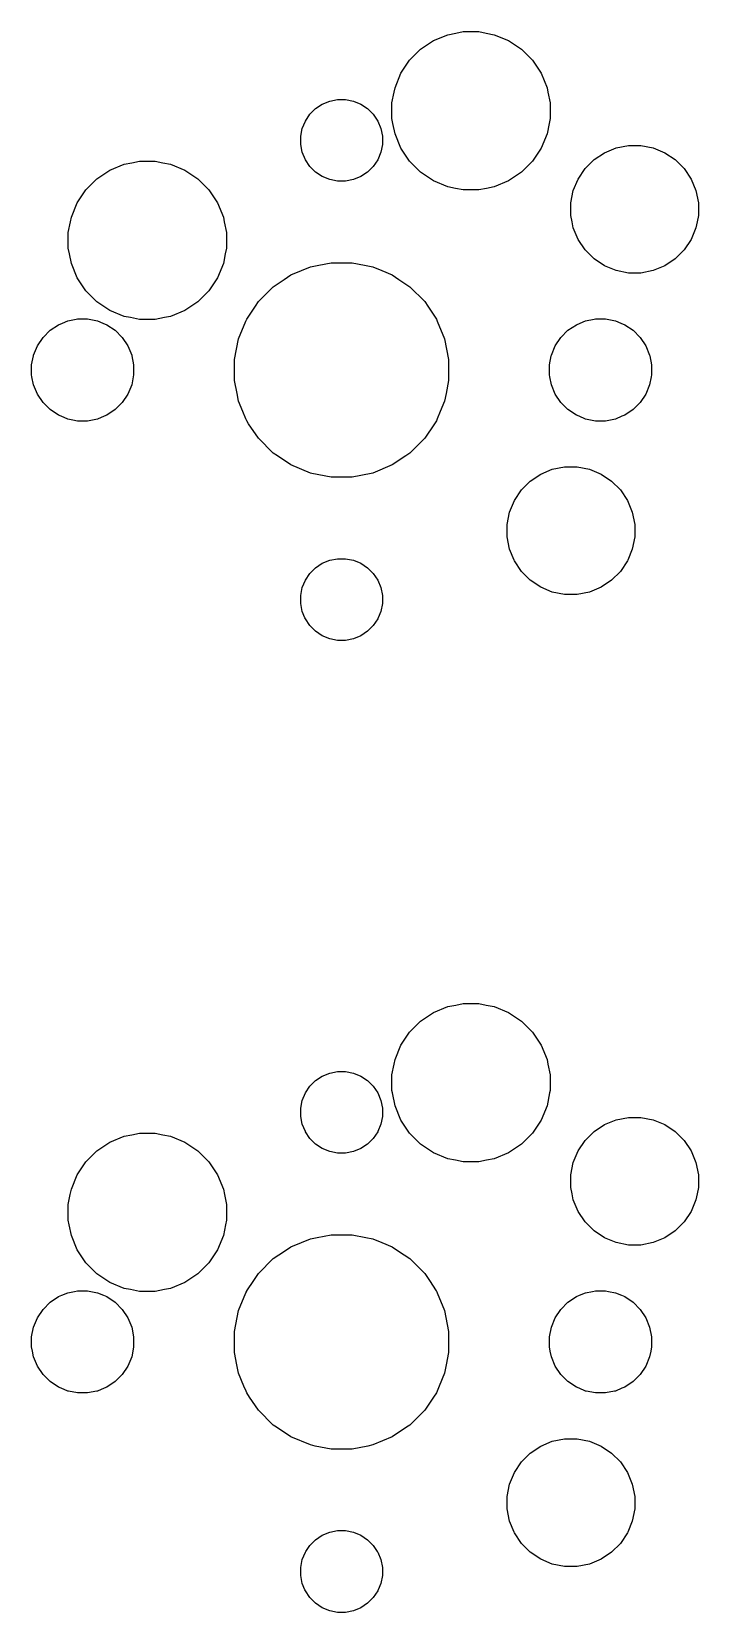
# Model space of a CAD drawing. Extents: x 70 to 347, y -163 to -55.
# Drawn here: x 173.78 to 186.86, y -133.65 to -102.67 of the extents above; entities that cross this region are included whole.
import ezdxf

# ---------------------------------------------------------------- set-up
doc = ezdxf.new("R2010")
doc.units = 0
doc.layers.add('BLACK', color=7, linetype='CONTINUOUS')

msp = doc.modelspace()

# ---------------------------------------------------------------- linework, layer by layer
at = {"layer": 'BLACK', "linetype": 'CONTINUOUS'}
for p, q in [((181.409, -103.011), (181.663, -102.842)), ((181.663, -102.842), (181.945, -102.725)), ((181.945, -102.725), (182.099, -102.694)), ((182.099, -102.694), (182.245, -102.665)), ((182.245, -102.665), (182.55, -102.665)), ((182.55, -102.665), (182.696, -102.694)), ((182.696, -102.694), (182.85, -102.725)), ((182.85, -102.725), (183.132, -102.842)), ((183.132, -102.842), (183.386, -103.011)), ((181.193, -103.227), (181.409, -103.011)), ((183.386, -103.011), (183.602, -103.227)), ((181.023, -103.482), (181.193, -103.227)), ((183.602, -103.227), (183.772, -103.482)), ((180.888, -103.854), (180.906, -103.764)), ((180.906, -103.764), (181.023, -103.482)), ((183.772, -103.482), (183.889, -103.764)), ((183.889, -103.764), (183.907, -103.854)), ((179.347, -104.174), (179.478, -104.086)), ((179.478, -104.086), (179.624, -104.026)), ((179.478, -104.086), (179.478, -104.086)), ((179.624, -104.026), (179.779, -103.995)), ((179.779, -103.995), (179.936, -103.995)), ((179.936, -103.995), (180.091, -104.026)), ((180.091, -104.026), (180.237, -104.086)), ((180.237, -104.086), (180.237, -104.086)), ((180.237, -104.086), (180.368, -104.174)), ((180.846, -104.063), (180.888, -103.854)), ((180.846, -104.369), (180.846, -104.063)), ((183.907, -103.854), (183.948, -104.063)), ((183.948, -104.063), (183.948, -104.369)), ((179.148, -104.417), (179.235, -104.286)), ((179.235, -104.286), (179.347, -104.174)), ((180.368, -104.174), (180.48, -104.286)), ((180.48, -104.286), (180.567, -104.417)), ((180.866, -104.468), (180.846, -104.369)), ((183.948, -104.369), (183.929, -104.468)), ((179.056, -104.717), (179.087, -104.563)), ((179.056, -104.875), (179.056, -104.717)), ((179.087, -104.563), (179.148, -104.417)), ((179.148, -104.417), (179.148, -104.417)), ((180.567, -104.417), (180.567, -104.417)), ((180.567, -104.417), (180.628, -104.563)), ((180.628, -104.563), (180.658, -104.717)), ((180.658, -104.717), (180.658, -104.875)), ((180.906, -104.669), (180.866, -104.468)), ((181.023, -104.951), (180.906, -104.669)), ((183.889, -104.669), (183.772, -104.951)), ((183.929, -104.468), (183.889, -104.669)), ((179.087, -105.03), (179.056, -104.875)), ((180.658, -104.875), (180.628, -105.03)), ((181.193, -105.205), (181.023, -104.951)), ((183.772, -104.951), (183.602, -105.205)), ((185.015, -105.038), (185.242, -104.943)), ((185.242, -104.943), (185.484, -104.895)), ((185.484, -104.895), (185.731, -104.895)), ((185.731, -104.895), (185.972, -104.943)), ((185.972, -104.943), (186.2, -105.038)), ((175.313, -105.382), (175.595, -105.265)), ((175.595, -105.265), (175.745, -105.235)), ((175.745, -105.235), (175.895, -105.205)), ((175.895, -105.205), (176.2, -105.205)), ((176.2, -105.205), (176.35, -105.235)), ((176.35, -105.235), (176.5, -105.265)), ((176.5, -105.265), (176.782, -105.382)), ((179.148, -105.176), (179.087, -105.03)), ((179.235, -105.307), (179.148, -105.176)), ((179.148, -105.176), (179.148, -105.176)), ((179.347, -105.418), (179.235, -105.307)), ((180.48, -105.307), (180.368, -105.418)), ((180.567, -105.176), (180.48, -105.307)), ((180.628, -105.03), (180.567, -105.176)), ((180.567, -105.176), (180.567, -105.176)), ((181.409, -105.421), (181.193, -105.205)), ((183.602, -105.205), (183.386, -105.421)), ((184.636, -105.349), (184.81, -105.174)), ((184.81, -105.174), (185.015, -105.038)), ((185.015, -105.038), (185.015, -105.038)), ((186.2, -105.038), (186.2, -105.038)), ((186.2, -105.038), (186.405, -105.174)), ((186.405, -105.174), (186.579, -105.349)), ((174.843, -105.767), (175.059, -105.551)), ((175.059, -105.551), (175.313, -105.382)), ((176.782, -105.382), (177.036, -105.551)), ((177.036, -105.551), (177.252, -105.767)), ((179.478, -105.506), (179.347, -105.418)), ((179.624, -105.566), (179.478, -105.506)), ((179.478, -105.506), (179.478, -105.506)), ((179.478, -105.506), (179.478, -105.506)), ((179.779, -105.597), (179.624, -105.566)), ((179.936, -105.597), (179.779, -105.597)), ((180.091, -105.566), (179.936, -105.597)), ((180.237, -105.506), (180.091, -105.566)), ((180.368, -105.418), (180.237, -105.506)), ((180.237, -105.506), (180.237, -105.506)), ((180.237, -105.506), (180.237, -105.506)), ((181.663, -105.591), (181.409, -105.421)), ((181.945, -105.708), (181.663, -105.591)), ((183.132, -105.591), (182.85, -105.708)), ((183.386, -105.421), (183.132, -105.591)), ((184.404, -105.781), (184.499, -105.554)), ((184.499, -105.554), (184.636, -105.349)), ((184.499, -105.554), (184.499, -105.554)), ((186.579, -105.349), (186.716, -105.554)), ((186.716, -105.554), (186.716, -105.554)), ((186.716, -105.554), (186.81, -105.781)), ((174.673, -106.022), (174.843, -105.767)), ((177.252, -105.767), (177.422, -106.022)), ((182.095, -105.737), (181.945, -105.708)), ((182.245, -105.767), (182.095, -105.737)), ((182.55, -105.767), (182.245, -105.767)), ((182.7, -105.737), (182.55, -105.767)), ((182.85, -105.708), (182.7, -105.737)), ((184.356, -106.023), (184.404, -105.781)), ((186.81, -105.781), (186.858, -106.023)), ((174.556, -106.304), (174.673, -106.022)), ((177.422, -106.022), (177.539, -106.304)), ((184.356, -106.269), (184.356, -106.023)), ((186.858, -106.023), (186.858, -106.269)), ((174.496, -106.603), (174.538, -106.394)), ((174.538, -106.394), (174.556, -106.304)), ((177.539, -106.304), (177.557, -106.394)), ((177.557, -106.394), (177.598, -106.603)), ((184.381, -106.394), (184.356, -106.269)), ((184.404, -106.511), (184.381, -106.394)), ((184.499, -106.739), (184.404, -106.511)), ((186.81, -106.511), (186.716, -106.739)), ((186.834, -106.394), (186.81, -106.511)), ((186.858, -106.269), (186.834, -106.394)), ((174.496, -106.909), (174.496, -106.603)), ((177.598, -106.603), (177.598, -106.909)), ((184.636, -106.944), (184.499, -106.739)), ((186.716, -106.739), (186.579, -106.944)), ((174.519, -107.023), (174.496, -106.909)), ((174.556, -107.209), (174.519, -107.023)), ((177.576, -107.023), (177.539, -107.209)), ((177.598, -106.909), (177.576, -107.023)), ((179.41, -107.243), (179.65, -107.195)), ((179.65, -107.195), (180.064, -107.195)), ((180.064, -107.195), (180.305, -107.243)), ((184.81, -107.118), (184.636, -106.944)), ((185.015, -107.255), (184.81, -107.118)), ((186.405, -107.118), (186.2, -107.255)), ((186.579, -106.944), (186.405, -107.118)), ((174.673, -107.491), (174.556, -107.209)), ((174.843, -107.745), (174.673, -107.491)), ((177.422, -107.491), (177.252, -107.745)), ((177.539, -107.209), (177.422, -107.491)), ((178.73, -107.522), (178.862, -107.434)), ((178.862, -107.434), (179.068, -107.349)), ((178.862, -107.434), (178.862, -107.434)), ((179.068, -107.349), (179.245, -107.276)), ((179.245, -107.276), (179.41, -107.243)), ((180.305, -107.243), (180.47, -107.276)), ((180.47, -107.276), (180.647, -107.349)), ((180.647, -107.349), (180.853, -107.434)), ((180.853, -107.434), (180.853, -107.434)), ((180.853, -107.434), (180.984, -107.522)), ((185.242, -107.349), (185.015, -107.255)), ((185.015, -107.255), (185.015, -107.255)), ((185.015, -107.255), (185.015, -107.255)), ((185.484, -107.397), (185.242, -107.349)), ((185.731, -107.397), (185.484, -107.397)), ((185.972, -107.349), (185.731, -107.397)), ((186.2, -107.255), (185.972, -107.349)), ((186.2, -107.255), (186.2, -107.255)), ((186.2, -107.255), (186.2, -107.255)), ((175.059, -107.961), (174.843, -107.745)), ((177.252, -107.745), (177.036, -107.961)), ((178.225, -107.957), (178.518, -107.664)), ((178.518, -107.664), (178.73, -107.522)), ((180.984, -107.522), (181.197, -107.664)), ((181.197, -107.664), (181.489, -107.957)), ((175.313, -108.131), (175.059, -107.961)), ((177.036, -107.961), (176.782, -108.131)), ((177.996, -108.301), (178.167, -108.044)), ((178.167, -108.044), (178.225, -107.957)), ((181.489, -107.957), (181.547, -108.044)), ((181.547, -108.044), (181.719, -108.301)), ((174.139, -108.519), (174.303, -108.409)), ((174.303, -108.409), (174.38, -108.377)), ((174.303, -108.409), (174.303, -108.409)), ((174.38, -108.377), (174.485, -108.334)), ((174.485, -108.334), (174.65, -108.301)), ((174.65, -108.301), (174.679, -108.295)), ((174.679, -108.295), (174.876, -108.295)), ((174.876, -108.295), (174.905, -108.301)), ((174.905, -108.301), (175.069, -108.334)), ((175.069, -108.334), (175.175, -108.377)), ((175.175, -108.377), (175.252, -108.409)), ((175.252, -108.409), (175.252, -108.409)), ((175.252, -108.409), (175.415, -108.519)), ((175.595, -108.248), (175.313, -108.131)), ((175.714, -108.271), (175.595, -108.248)), ((175.895, -108.307), (175.714, -108.271)), ((176.2, -108.307), (175.895, -108.307)), ((176.381, -108.271), (176.2, -108.307)), ((176.5, -108.248), (176.381, -108.271)), ((176.782, -108.131), (176.5, -108.248)), ((177.837, -108.683), (177.98, -108.338)), ((177.98, -108.338), (177.996, -108.301)), ((177.996, -108.301), (177.996, -108.301)), ((181.719, -108.301), (181.719, -108.301)), ((181.719, -108.301), (181.735, -108.338)), ((181.735, -108.338), (181.878, -108.683)), ((184.299, -108.519), (184.463, -108.409)), ((184.463, -108.409), (184.54, -108.377)), ((184.463, -108.409), (184.463, -108.409)), ((184.54, -108.377), (184.645, -108.334)), ((184.645, -108.334), (184.81, -108.301)), ((184.81, -108.301), (184.839, -108.295)), ((184.839, -108.295), (185.036, -108.295)), ((185.036, -108.295), (185.065, -108.301)), ((185.065, -108.301), (185.229, -108.334)), ((185.229, -108.334), (185.335, -108.377)), ((185.335, -108.377), (185.412, -108.409)), ((185.412, -108.409), (185.412, -108.409)), ((185.412, -108.409), (185.575, -108.519)), ((173.89, -108.822), (174, -108.658)), ((174, -108.658), (174.139, -108.519)), ((175.415, -108.519), (175.555, -108.658)), ((175.555, -108.658), (175.664, -108.822)), ((177.756, -109.089), (177.837, -108.683)), ((177.837, -108.683), (177.837, -108.683)), ((181.878, -108.683), (181.878, -108.683)), ((181.878, -108.683), (181.958, -109.089)), ((184.05, -108.822), (184.16, -108.658)), ((184.16, -108.658), (184.299, -108.519)), ((185.575, -108.519), (185.715, -108.658)), ((185.715, -108.658), (185.824, -108.822)), ((173.776, -109.198), (173.812, -109.019)), ((173.812, -109.019), (173.815, -109.004)), ((173.815, -109.004), (173.89, -108.822)), ((175.664, -108.822), (175.74, -109.004)), ((175.74, -109.004), (175.743, -109.019)), ((175.743, -109.019), (175.778, -109.198)), ((183.936, -109.198), (183.972, -109.019)), ((183.972, -109.019), (183.975, -109.004)), ((183.975, -109.004), (184.05, -108.822)), ((185.824, -108.822), (185.9, -109.004)), ((185.9, -109.004), (185.903, -109.019)), ((185.903, -109.019), (185.938, -109.198)), ((173.776, -109.395), (173.776, -109.198)), ((175.778, -109.198), (175.778, -109.395)), ((177.756, -109.503), (177.756, -109.089)), ((181.958, -109.089), (181.958, -109.503)), ((183.936, -109.395), (183.936, -109.198)), ((185.938, -109.198), (185.938, -109.395)), ((173.784, -109.434), (173.776, -109.395)), ((173.815, -109.588), (173.784, -109.434)), ((173.89, -109.77), (173.815, -109.588)), ((175.74, -109.588), (175.664, -109.77)), ((175.771, -109.434), (175.74, -109.588)), ((175.778, -109.395), (175.771, -109.434)), ((177.807, -109.755), (177.756, -109.503)), ((181.958, -109.503), (181.908, -109.755)), ((183.944, -109.434), (183.936, -109.395)), ((183.975, -109.588), (183.944, -109.434)), ((184.05, -109.77), (183.975, -109.588)), ((185.9, -109.588), (185.824, -109.77)), ((185.931, -109.434), (185.9, -109.588)), ((185.938, -109.395), (185.931, -109.434)), ((174, -109.934), (173.89, -109.77)), ((174.139, -110.074), (174, -109.934)), ((175.555, -109.934), (175.415, -110.074)), ((175.664, -109.77), (175.555, -109.934)), ((177.837, -109.909), (177.807, -109.755)), ((177.921, -110.111), (177.837, -109.909)), ((181.878, -109.909), (181.794, -110.111)), ((181.908, -109.755), (181.878, -109.909)), ((184.16, -109.934), (184.05, -109.77)), ((184.299, -110.074), (184.16, -109.934)), ((185.715, -109.934), (185.575, -110.074)), ((185.824, -109.77), (185.715, -109.934)), ((174.303, -110.183), (174.139, -110.074)), ((174.357, -110.205), (174.303, -110.183)), ((174.303, -110.183), (174.303, -110.183)), ((174.303, -110.183), (174.303, -110.183)), ((174.485, -110.259), (174.357, -110.205)), ((174.582, -110.278), (174.485, -110.259)), ((174.679, -110.297), (174.582, -110.278)), ((174.973, -110.278), (174.876, -110.297)), ((175.069, -110.259), (174.973, -110.278)), ((175.198, -110.205), (175.069, -110.259)), ((175.252, -110.183), (175.198, -110.205)), ((175.415, -110.074), (175.252, -110.183)), ((175.252, -110.183), (175.252, -110.183)), ((175.252, -110.183), (175.252, -110.183)), ((177.979, -110.251), (177.921, -110.111)), ((177.996, -110.291), (177.979, -110.251)), ((178.034, -110.349), (177.996, -110.291)), ((181.719, -110.291), (181.681, -110.349)), ((181.736, -110.251), (181.719, -110.291)), ((181.794, -110.111), (181.736, -110.251)), ((184.463, -110.183), (184.299, -110.074)), ((184.517, -110.205), (184.463, -110.183)), ((184.463, -110.183), (184.463, -110.183)), ((184.463, -110.183), (184.463, -110.183)), ((184.645, -110.259), (184.517, -110.205)), ((184.742, -110.278), (184.645, -110.259)), ((184.839, -110.297), (184.742, -110.278)), ((185.133, -110.278), (185.036, -110.297)), ((185.229, -110.259), (185.133, -110.278)), ((185.358, -110.205), (185.229, -110.259)), ((185.412, -110.183), (185.358, -110.205)), ((185.575, -110.074), (185.412, -110.183)), ((185.412, -110.183), (185.412, -110.183)), ((185.412, -110.183), (185.412, -110.183)), ((174.876, -110.297), (174.679, -110.297)), ((178.225, -110.636), (178.034, -110.349)), ((181.681, -110.349), (181.489, -110.636)), ((185.036, -110.297), (184.839, -110.297)), ((178.518, -110.928), (178.225, -110.636)), ((181.489, -110.636), (181.197, -110.928)), ((178.598, -110.981), (178.518, -110.928)), ((178.862, -111.158), (178.598, -110.981)), ((179.245, -111.316), (178.862, -111.158)), ((180.853, -111.158), (180.47, -111.316)), ((181.117, -110.981), (180.853, -111.158)), ((181.197, -110.928), (181.117, -110.981)), ((183.992, -111.243), (184.234, -111.195)), ((184.234, -111.195), (184.481, -111.195)), ((184.481, -111.195), (184.722, -111.243)), ((179.275, -111.323), (179.245, -111.316)), ((179.65, -111.397), (179.275, -111.323)), ((180.064, -111.397), (179.65, -111.397)), ((180.44, -111.323), (180.064, -111.397)), ((180.47, -111.316), (180.44, -111.323)), ((183.386, -111.649), (183.56, -111.474)), ((183.56, -111.474), (183.765, -111.338)), ((183.765, -111.338), (183.992, -111.243)), ((183.765, -111.338), (183.765, -111.338)), ((184.722, -111.243), (184.95, -111.338)), ((184.95, -111.338), (184.95, -111.338)), ((184.95, -111.338), (185.155, -111.474)), ((185.155, -111.474), (185.329, -111.649)), ((183.249, -111.854), (183.386, -111.649)), ((185.329, -111.649), (185.466, -111.854)), ((183.106, -112.323), (183.154, -112.081)), ((183.154, -112.081), (183.249, -111.854)), ((183.249, -111.854), (183.249, -111.854)), ((185.466, -111.854), (185.466, -111.854)), ((185.466, -111.854), (185.56, -112.081)), ((185.56, -112.081), (185.608, -112.323)), ((183.106, -112.569), (183.106, -112.323)), ((185.608, -112.323), (185.608, -112.569)), ((183.154, -112.811), (183.106, -112.569)), ((185.608, -112.569), (185.56, -112.811)), ((179.478, -113.086), (179.624, -113.026)), ((179.624, -113.026), (179.779, -112.995)), ((179.779, -112.995), (179.936, -112.995)), ((179.936, -112.995), (180.091, -113.026)), ((180.091, -113.026), (180.237, -113.086)), ((183.243, -113.026), (183.154, -112.811)), ((183.249, -113.039), (183.243, -113.026)), ((183.386, -113.244), (183.249, -113.039)), ((185.466, -113.039), (185.329, -113.244)), ((185.471, -113.026), (185.466, -113.039)), ((185.56, -112.811), (185.471, -113.026)), ((179.148, -113.417), (179.235, -113.286)), ((179.235, -113.286), (179.347, -113.174)), ((179.347, -113.174), (179.478, -113.086)), ((179.478, -113.086), (179.478, -113.086)), ((180.237, -113.086), (180.237, -113.086)), ((180.237, -113.086), (180.368, -113.174)), ((180.368, -113.174), (180.48, -113.286)), ((180.48, -113.286), (180.567, -113.417)), ((183.56, -113.418), (183.386, -113.244)), ((185.329, -113.244), (185.155, -113.418)), ((179.056, -113.717), (179.087, -113.563)), ((179.087, -113.563), (179.148, -113.417)), ((179.148, -113.417), (179.148, -113.417)), ((180.567, -113.417), (180.567, -113.417)), ((180.567, -113.417), (180.628, -113.563)), ((180.628, -113.563), (180.658, -113.717)), ((183.765, -113.555), (183.56, -113.418)), ((183.992, -113.649), (183.765, -113.555)), ((183.765, -113.555), (183.765, -113.555)), ((183.765, -113.555), (183.765, -113.555)), ((184.234, -113.697), (183.992, -113.649)), ((184.481, -113.697), (184.234, -113.697)), ((184.722, -113.649), (184.481, -113.697)), ((184.95, -113.555), (184.722, -113.649)), ((185.155, -113.418), (184.95, -113.555)), ((184.95, -113.555), (184.95, -113.555)), ((184.95, -113.555), (184.95, -113.555)), ((179.056, -113.875), (179.056, -113.717)), ((179.087, -114.03), (179.056, -113.875)), ((180.658, -113.875), (180.628, -114.03)), ((180.658, -113.717), (180.658, -113.875)), ((179.139, -114.155), (179.087, -114.03)), ((179.148, -114.176), (179.139, -114.155)), ((179.235, -114.307), (179.148, -114.176)), ((179.347, -114.418), (179.235, -114.307)), ((180.48, -114.307), (180.368, -114.418)), ((180.567, -114.176), (180.48, -114.307)), ((180.576, -114.155), (180.567, -114.176)), ((180.628, -114.03), (180.576, -114.155)), ((179.478, -114.506), (179.347, -114.418)), ((179.624, -114.566), (179.478, -114.506)), ((179.478, -114.506), (179.478, -114.506)), ((179.478, -114.506), (179.478, -114.506)), ((179.779, -114.597), (179.624, -114.566)), ((179.936, -114.597), (179.779, -114.597)), ((180.091, -114.566), (179.936, -114.597)), ((180.237, -114.506), (180.091, -114.566)), ((180.368, -114.418), (180.237, -114.506)), ((180.237, -114.506), (180.237, -114.506)), ((180.237, -114.506), (180.237, -114.506)), ((181.945, -121.775), (182.099, -121.744)), ((182.099, -121.744), (182.245, -121.715)), ((182.245, -121.715), (182.55, -121.715)), ((182.55, -121.715), (182.696, -121.744)), ((182.696, -121.744), (182.85, -121.775)), ((181.193, -122.277), (181.409, -122.061)), ((181.409, -122.061), (181.663, -121.892)), ((181.663, -121.892), (181.945, -121.775)), ((182.85, -121.775), (183.132, -121.892)), ((183.132, -121.892), (183.386, -122.061)), ((183.386, -122.061), (183.602, -122.277)), ((181.023, -122.532), (181.193, -122.277)), ((183.602, -122.277), (183.772, -122.532)), ((180.906, -122.814), (181.023, -122.532)), ((183.772, -122.532), (183.889, -122.814)), ((180.846, -123.113), (180.888, -122.904)), ((180.888, -122.904), (180.906, -122.814)), ((183.889, -122.814), (183.907, -122.904)), ((183.907, -122.904), (183.948, -123.113)), ((179.235, -123.336), (179.347, -123.224)), ((179.347, -123.224), (179.478, -123.136)), ((179.478, -123.136), (179.624, -123.076)), ((179.478, -123.136), (179.478, -123.136)), ((179.624, -123.076), (179.779, -123.045)), ((179.779, -123.045), (179.936, -123.045)), ((179.936, -123.045), (180.091, -123.076)), ((180.091, -123.076), (180.237, -123.136)), ((180.237, -123.136), (180.237, -123.136)), ((180.237, -123.136), (180.368, -123.224)), ((180.368, -123.224), (180.48, -123.336)), ((180.846, -123.419), (180.846, -123.113)), ((183.948, -123.113), (183.948, -123.419)), ((179.056, -123.767), (179.087, -123.613)), ((179.087, -123.613), (179.148, -123.467)), ((179.148, -123.467), (179.235, -123.336)), ((179.148, -123.467), (179.148, -123.467)), ((180.48, -123.336), (180.567, -123.467)), ((180.567, -123.467), (180.567, -123.467)), ((180.567, -123.467), (180.628, -123.613)), ((180.628, -123.613), (180.658, -123.767)), ((180.856, -123.467), (180.846, -123.419)), ((180.906, -123.719), (180.856, -123.467)), ((183.939, -123.467), (183.889, -123.719)), ((183.948, -123.419), (183.939, -123.467)), ((179.056, -123.925), (179.056, -123.767)), ((179.087, -124.08), (179.056, -123.925)), ((180.658, -123.925), (180.628, -124.08)), ((180.658, -123.767), (180.658, -123.925)), ((181.023, -124.001), (180.906, -123.719)), ((183.889, -123.719), (183.772, -124.001)), ((179.147, -124.224), (179.087, -124.08)), ((179.148, -124.226), (179.147, -124.224)), ((179.235, -124.357), (179.148, -124.226)), ((180.567, -124.226), (180.48, -124.357)), ((180.568, -124.224), (180.567, -124.226)), ((180.628, -124.08), (180.568, -124.224)), ((181.193, -124.255), (181.023, -124.001)), ((183.772, -124.001), (183.602, -124.255)), ((184.636, -124.399), (184.81, -124.224)), ((184.81, -124.224), (185.015, -124.088)), ((185.015, -124.088), (185.242, -123.993)), ((185.015, -124.088), (185.015, -124.088)), ((185.242, -123.993), (185.484, -123.945)), ((185.484, -123.945), (185.731, -123.945)), ((185.731, -123.945), (185.972, -123.993)), ((185.972, -123.993), (186.2, -124.088)), ((186.2, -124.088), (186.2, -124.088)), ((186.2, -124.088), (186.405, -124.224)), ((186.405, -124.224), (186.579, -124.399)), ((175.059, -124.601), (175.313, -124.432)), ((175.313, -124.432), (175.595, -124.315)), ((175.595, -124.315), (175.745, -124.285)), ((175.745, -124.285), (175.895, -124.255)), ((175.895, -124.255), (176.2, -124.255)), ((176.2, -124.255), (176.35, -124.285)), ((176.35, -124.285), (176.5, -124.315)), ((176.5, -124.315), (176.782, -124.432)), ((176.782, -124.432), (177.036, -124.601)), ((179.347, -124.468), (179.235, -124.357)), ((179.478, -124.556), (179.347, -124.468)), ((180.368, -124.468), (180.237, -124.556)), ((180.48, -124.357), (180.368, -124.468)), ((181.409, -124.471), (181.193, -124.255)), ((181.663, -124.641), (181.409, -124.471)), ((183.386, -124.471), (183.132, -124.641)), ((183.602, -124.255), (183.386, -124.471)), ((184.5, -124.601), (184.636, -124.399)), ((186.579, -124.399), (186.715, -124.601)), ((174.673, -125.072), (174.843, -124.817)), ((174.843, -124.817), (175.059, -124.601)), ((177.036, -124.601), (177.252, -124.817)), ((177.252, -124.817), (177.422, -125.072)), ((179.624, -124.616), (179.478, -124.556)), ((179.478, -124.556), (179.478, -124.556)), ((179.478, -124.556), (179.478, -124.556)), ((179.779, -124.647), (179.624, -124.616)), ((179.936, -124.647), (179.779, -124.647)), ((180.091, -124.616), (179.936, -124.647)), ((180.237, -124.556), (180.091, -124.616)), ((180.237, -124.556), (180.237, -124.556)), ((180.237, -124.556), (180.237, -124.556)), ((181.945, -124.758), (181.663, -124.641)), ((182.095, -124.787), (181.945, -124.758)), ((182.245, -124.817), (182.095, -124.787)), ((182.55, -124.817), (182.245, -124.817)), ((182.7, -124.787), (182.55, -124.817)), ((182.85, -124.758), (182.7, -124.787)), ((183.132, -124.641), (182.85, -124.758)), ((184.356, -125.073), (184.404, -124.831)), ((184.404, -124.831), (184.499, -124.604)), ((184.499, -124.604), (184.5, -124.601)), ((186.715, -124.601), (186.716, -124.604)), ((186.716, -124.604), (186.81, -124.831)), ((186.81, -124.831), (186.858, -125.073)), ((174.556, -125.354), (174.673, -125.072)), ((177.422, -125.072), (177.539, -125.354)), ((184.356, -125.319), (184.356, -125.073)), ((186.858, -125.073), (186.858, -125.319)), ((174.496, -125.653), (174.535, -125.46)), ((174.535, -125.46), (174.556, -125.354)), ((177.539, -125.354), (177.56, -125.46)), ((177.56, -125.46), (177.598, -125.653)), ((184.381, -125.444), (184.356, -125.319)), ((184.404, -125.561), (184.381, -125.444)), ((186.834, -125.444), (186.81, -125.561)), ((186.858, -125.319), (186.834, -125.444)), ((174.496, -125.959), (174.496, -125.653)), ((177.598, -125.653), (177.598, -125.959)), ((184.499, -125.789), (184.404, -125.561)), ((186.81, -125.561), (186.716, -125.789)), ((174.515, -126.051), (174.496, -125.959)), ((174.556, -126.259), (174.515, -126.051)), ((177.58, -126.051), (177.539, -126.259)), ((177.598, -125.959), (177.58, -126.051)), ((184.636, -125.994), (184.499, -125.789)), ((184.81, -126.168), (184.636, -125.994)), ((186.579, -125.994), (186.405, -126.168)), ((186.716, -125.789), (186.579, -125.994)), ((174.673, -126.541), (174.556, -126.259)), ((177.539, -126.259), (177.422, -126.541)), ((178.862, -126.484), (179.068, -126.399)), ((179.068, -126.399), (179.245, -126.326)), ((179.245, -126.326), (179.38, -126.299)), ((179.38, -126.299), (179.65, -126.245)), ((179.65, -126.245), (180.064, -126.245)), ((180.064, -126.245), (180.335, -126.299)), ((180.335, -126.299), (180.47, -126.326)), ((180.47, -126.326), (180.647, -126.399)), ((180.647, -126.399), (180.853, -126.484)), ((185.015, -126.305), (184.81, -126.168)), ((185.242, -126.399), (185.015, -126.305)), ((185.015, -126.305), (185.015, -126.305)), ((185.015, -126.305), (185.015, -126.305)), ((185.484, -126.447), (185.242, -126.399)), ((185.972, -126.399), (185.731, -126.447)), ((186.2, -126.305), (185.972, -126.399)), ((186.405, -126.168), (186.2, -126.305)), ((186.2, -126.305), (186.2, -126.305)), ((186.2, -126.305), (186.2, -126.305)), ((174.843, -126.795), (174.673, -126.541)), ((177.422, -126.541), (177.252, -126.795)), ((178.225, -127.007), (178.518, -126.714)), ((178.518, -126.714), (178.74, -126.566)), ((178.74, -126.566), (178.862, -126.484)), ((178.862, -126.484), (178.862, -126.484)), ((180.853, -126.484), (180.853, -126.484)), ((180.853, -126.484), (180.975, -126.566)), ((180.975, -126.566), (181.197, -126.714)), ((181.197, -126.714), (181.489, -127.007)), ((185.731, -126.447), (185.484, -126.447)), ((175.059, -127.011), (174.843, -126.795)), ((175.313, -127.181), (175.059, -127.011)), ((177.036, -127.011), (176.782, -127.181)), ((177.252, -126.795), (177.036, -127.011)), ((178.134, -127.144), (178.225, -127.007)), ((181.489, -127.007), (181.581, -127.144)), ((175.595, -127.298), (175.313, -127.181)), ((175.714, -127.321), (175.595, -127.298)), ((175.895, -127.357), (175.714, -127.321)), ((176.381, -127.321), (176.2, -127.357)), ((176.5, -127.298), (176.381, -127.321)), ((176.782, -127.181), (176.5, -127.298)), ((177.999, -127.345), (178.134, -127.144)), ((181.581, -127.144), (181.715, -127.345)), ((174, -127.708), (174.139, -127.569)), ((174.139, -127.569), (174.303, -127.459)), ((174.303, -127.459), (174.368, -127.432)), ((174.303, -127.459), (174.303, -127.459)), ((174.368, -127.432), (174.485, -127.384)), ((174.485, -127.384), (174.618, -127.357)), ((174.618, -127.357), (174.679, -127.345)), ((174.679, -127.345), (174.876, -127.345)), ((174.876, -127.345), (174.936, -127.357)), ((174.936, -127.357), (175.069, -127.384)), ((175.069, -127.384), (175.186, -127.432)), ((175.186, -127.432), (175.252, -127.459)), ((175.252, -127.459), (175.252, -127.459)), ((175.252, -127.459), (175.415, -127.569)), ((175.415, -127.569), (175.555, -127.708)), ((176.2, -127.357), (175.895, -127.357)), ((177.837, -127.733), (177.981, -127.387)), ((177.981, -127.387), (177.996, -127.351)), ((177.996, -127.351), (177.999, -127.345)), ((181.715, -127.345), (181.719, -127.351)), ((181.719, -127.351), (181.734, -127.387)), ((181.734, -127.387), (181.878, -127.733)), ((184.16, -127.708), (184.299, -127.569)), ((184.299, -127.569), (184.463, -127.459)), ((184.463, -127.459), (184.528, -127.432)), ((184.463, -127.459), (184.463, -127.459)), ((184.528, -127.432), (184.645, -127.384)), ((184.645, -127.384), (184.778, -127.357)), ((184.778, -127.357), (184.839, -127.345)), ((184.839, -127.345), (185.036, -127.345)), ((185.036, -127.345), (185.096, -127.357)), ((185.096, -127.357), (185.229, -127.384)), ((185.229, -127.384), (185.346, -127.432)), ((185.346, -127.432), (185.412, -127.459)), ((185.412, -127.459), (185.412, -127.459)), ((185.412, -127.459), (185.575, -127.569)), ((185.575, -127.569), (185.715, -127.708)), ((173.815, -128.054), (173.89, -127.872)), ((173.89, -127.872), (174, -127.708)), ((175.555, -127.708), (175.664, -127.872)), ((175.664, -127.872), (175.74, -128.054)), ((177.756, -128.139), (177.81, -127.869)), ((177.81, -127.869), (177.837, -127.733)), ((181.878, -127.733), (181.905, -127.869)), ((181.905, -127.869), (181.958, -128.139)), ((183.975, -128.054), (184.05, -127.872)), ((184.05, -127.872), (184.16, -127.708)), ((185.715, -127.708), (185.824, -127.872)), ((185.824, -127.872), (185.9, -128.054)), ((173.776, -128.248), (173.815, -128.054)), ((173.776, -128.445), (173.776, -128.248)), ((173.815, -128.054), (173.815, -128.054)), ((175.74, -128.054), (175.74, -128.054)), ((175.74, -128.054), (175.778, -128.248)), ((175.778, -128.248), (175.778, -128.445)), ((177.756, -128.553), (177.756, -128.139)), ((181.958, -128.139), (181.958, -128.553)), ((183.936, -128.248), (183.975, -128.054)), ((183.936, -128.445), (183.936, -128.248)), ((183.975, -128.054), (183.975, -128.054)), ((185.9, -128.054), (185.9, -128.054)), ((185.9, -128.054), (185.938, -128.248)), ((185.938, -128.248), (185.938, -128.445)), ((173.792, -128.526), (173.776, -128.445)), ((173.815, -128.638), (173.792, -128.526)), ((175.762, -128.526), (175.74, -128.638)), ((175.778, -128.445), (175.762, -128.526)), ((177.804, -128.795), (177.756, -128.553)), ((181.958, -128.553), (181.91, -128.795)), ((183.952, -128.526), (183.936, -128.445)), ((183.975, -128.638), (183.952, -128.526)), ((185.922, -128.526), (185.9, -128.638)), ((185.938, -128.445), (185.922, -128.526)), ((173.89, -128.82), (173.815, -128.638)), ((174, -128.984), (173.89, -128.82)), ((175.664, -128.82), (175.555, -128.984)), ((175.74, -128.638), (175.664, -128.82)), ((177.837, -128.959), (177.804, -128.795)), ((181.91, -128.795), (181.878, -128.959)), ((184.05, -128.82), (183.975, -128.638)), ((184.16, -128.984), (184.05, -128.82)), ((185.824, -128.82), (185.715, -128.984)), ((185.9, -128.638), (185.824, -128.82)), ((174.139, -129.124), (174, -128.984)), ((174.303, -129.233), (174.139, -129.124)), ((175.415, -129.124), (175.252, -129.233)), ((175.555, -128.984), (175.415, -129.124)), ((177.943, -129.213), (177.837, -128.959)), ((181.878, -128.959), (181.772, -129.213)), ((184.299, -129.124), (184.16, -128.984)), ((184.463, -129.233), (184.299, -129.124)), ((185.575, -129.124), (185.412, -129.233)), ((185.715, -128.984), (185.575, -129.124)), ((174.357, -129.255), (174.303, -129.233)), ((174.303, -129.233), (174.303, -129.233)), ((174.303, -129.233), (174.303, -129.233)), ((174.485, -129.309), (174.357, -129.255)), ((174.499, -129.311), (174.485, -129.309)), ((174.679, -129.347), (174.499, -129.311)), ((174.876, -129.347), (174.679, -129.347)), ((175.055, -129.311), (174.876, -129.347)), ((175.069, -129.309), (175.055, -129.311)), ((175.198, -129.255), (175.069, -129.309)), ((175.252, -129.233), (175.198, -129.255)), ((175.252, -129.233), (175.252, -129.233)), ((175.252, -129.233), (175.252, -129.233)), ((177.983, -129.311), (177.943, -129.213)), ((177.996, -129.341), (177.983, -129.311)), ((178.052, -129.427), (177.996, -129.341)), ((178.225, -129.686), (178.052, -129.427)), ((181.662, -129.427), (181.489, -129.686)), ((181.719, -129.341), (181.662, -129.427)), ((181.732, -129.311), (181.719, -129.341)), ((181.772, -129.213), (181.732, -129.311)), ((184.517, -129.255), (184.463, -129.233)), ((184.463, -129.233), (184.463, -129.233)), ((184.463, -129.233), (184.463, -129.233)), ((184.645, -129.309), (184.517, -129.255)), ((184.659, -129.311), (184.645, -129.309)), ((184.839, -129.347), (184.659, -129.311)), ((185.036, -129.347), (184.839, -129.347)), ((185.215, -129.311), (185.036, -129.347)), ((185.229, -129.309), (185.215, -129.311)), ((185.358, -129.255), (185.229, -129.309)), ((185.412, -129.233), (185.358, -129.255)), ((185.412, -129.233), (185.412, -129.233)), ((185.412, -129.233), (185.412, -129.233)), ((178.518, -129.978), (178.225, -129.686)), ((181.489, -129.686), (181.197, -129.978)), ((178.581, -130.02), (178.518, -129.978)), ((178.862, -130.208), (178.581, -130.02)), ((181.134, -130.02), (180.853, -130.208)), ((181.197, -129.978), (181.134, -130.02)), ((178.864, -130.209), (178.862, -130.208)), ((178.862, -130.208), (178.862, -130.208)), ((178.862, -130.208), (178.862, -130.208)), ((179.245, -130.366), (178.864, -130.209)), ((179.341, -130.386), (179.245, -130.366)), ((179.65, -130.447), (179.341, -130.386)), ((180.373, -130.386), (180.064, -130.447)), ((180.47, -130.366), (180.373, -130.386)), ((180.851, -130.209), (180.47, -130.366)), ((180.853, -130.208), (180.851, -130.209)), ((180.853, -130.208), (180.853, -130.208)), ((180.853, -130.208), (180.853, -130.208)), ((183.56, -130.524), (183.765, -130.388)), ((183.765, -130.388), (183.992, -130.293)), ((183.765, -130.388), (183.765, -130.388)), ((183.992, -130.293), (184.234, -130.245)), ((184.234, -130.245), (184.481, -130.245)), ((184.481, -130.245), (184.722, -130.293)), ((184.722, -130.293), (184.95, -130.388)), ((184.95, -130.388), (184.95, -130.388)), ((184.95, -130.388), (185.155, -130.524)), ((180.064, -130.447), (179.65, -130.447)), ((183.249, -130.904), (183.386, -130.699)), ((183.386, -130.699), (183.56, -130.524)), ((185.155, -130.524), (185.329, -130.699)), ((185.329, -130.699), (185.466, -130.904)), ((183.154, -131.131), (183.249, -130.904)), ((183.249, -130.904), (183.249, -130.904)), ((185.466, -130.904), (185.466, -130.904)), ((185.466, -130.904), (185.56, -131.131)), ((183.106, -131.373), (183.154, -131.131)), ((185.56, -131.131), (185.608, -131.373)), ((183.106, -131.619), (183.106, -131.373)), ((183.154, -131.861), (183.106, -131.619)), ((185.608, -131.619), (185.56, -131.861)), ((185.608, -131.373), (185.608, -131.619)), ((183.243, -132.076), (183.154, -131.861)), ((185.56, -131.861), (185.471, -132.076)), ((179.235, -132.336), (179.347, -132.224)), ((179.347, -132.224), (179.478, -132.136)), ((179.478, -132.136), (179.624, -132.076)), ((179.478, -132.136), (179.478, -132.136)), ((179.624, -132.076), (179.779, -132.045)), ((179.779, -132.045), (179.936, -132.045)), ((179.936, -132.045), (180.091, -132.076)), ((180.091, -132.076), (180.237, -132.136)), ((180.237, -132.136), (180.237, -132.136)), ((180.237, -132.136), (180.368, -132.224)), ((180.368, -132.224), (180.48, -132.336)), ((183.249, -132.089), (183.243, -132.076)), ((183.386, -132.294), (183.249, -132.089)), ((185.466, -132.089), (185.329, -132.294)), ((185.471, -132.076), (185.466, -132.089)), ((179.087, -132.613), (179.148, -132.467)), ((179.148, -132.467), (179.157, -132.452)), ((179.157, -132.452), (179.235, -132.336)), ((180.48, -132.336), (180.557, -132.452)), ((180.557, -132.452), (180.567, -132.467)), ((180.567, -132.467), (180.628, -132.613)), ((183.56, -132.468), (183.386, -132.294)), ((183.765, -132.605), (183.56, -132.468)), ((185.155, -132.468), (184.95, -132.605)), ((185.329, -132.294), (185.155, -132.468)), ((179.056, -132.767), (179.087, -132.613)), ((179.056, -132.925), (179.056, -132.767)), ((180.628, -132.613), (180.658, -132.767)), ((180.658, -132.767), (180.658, -132.925)), ((183.992, -132.699), (183.765, -132.605)), ((183.765, -132.605), (183.765, -132.605)), ((183.765, -132.605), (183.765, -132.605)), ((184.234, -132.747), (183.992, -132.699)), ((184.481, -132.747), (184.234, -132.747)), ((184.722, -132.699), (184.481, -132.747)), ((184.95, -132.605), (184.722, -132.699)), ((184.95, -132.605), (184.95, -132.605)), ((184.95, -132.605), (184.95, -132.605)), ((179.087, -133.08), (179.056, -132.925)), ((179.138, -133.203), (179.087, -133.08)), ((179.148, -133.226), (179.138, -133.203)), ((180.577, -133.203), (180.567, -133.226)), ((180.628, -133.08), (180.577, -133.203)), ((180.658, -132.925), (180.628, -133.08)), ((179.235, -133.357), (179.148, -133.226)), ((179.347, -133.468), (179.235, -133.357)), ((179.478, -133.556), (179.347, -133.468)), ((180.368, -133.468), (180.237, -133.556)), ((180.48, -133.357), (180.368, -133.468)), ((180.567, -133.226), (180.48, -133.357)), ((179.624, -133.616), (179.478, -133.556)), ((179.478, -133.556), (179.478, -133.556)), ((179.478, -133.556), (179.478, -133.556)), ((179.779, -133.647), (179.624, -133.616)), ((179.936, -133.647), (179.779, -133.647)), ((180.091, -133.616), (179.936, -133.647)), ((180.237, -133.556), (180.091, -133.616)), ((180.237, -133.556), (180.237, -133.556)), ((180.237, -133.556), (180.237, -133.556))]:
    msp.add_line(p, q, dxfattribs=at)

doc.saveas('drawing.dxf')
